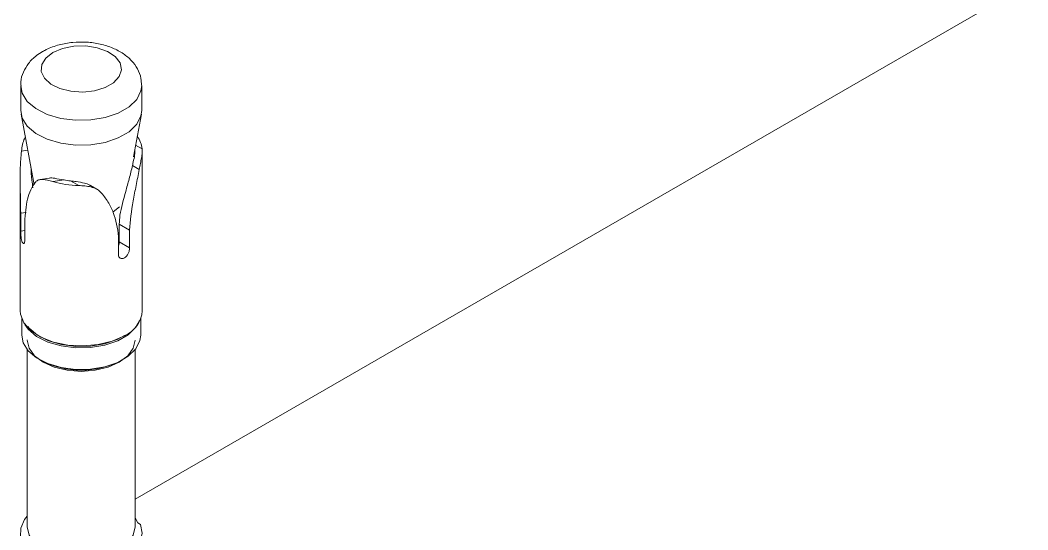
# Model space of a CAD drawing. Extents: x -976302 to -776254, y 5665 to 231437.
# Drawn here: x -787105.3 to -786606.8, y 80711.6 to 80964 of the extents above; entities that cross this region are included whole.
import ezdxf

# ---------------------------------------------------------------- set-up
doc = ezdxf.new("R2010")
doc.units = 0
doc.header["$LTSCALE"] = 1000
doc.header["$MEASUREMENT"] = 0

msp = doc.modelspace()

# ---------------------------------------------------------------- linework, layer by layer
at = {"linetype": 'Continuous', "lineweight": 15}
for p, q in [((-787048.47, 80726.86), (-786105.04, 81271.49)), ((-787048.47, 80726.86), (-786105.04, 81271.49)), ((-787105.08, 80931.62), (-787105.08, 80919.3)), ((-787105.08, 80931.62), (-787105.08, 80919.3)), ((-787045.19, 80919.3), (-787045.19, 80931.62)), ((-787045.19, 80919.3), (-787045.19, 80931.62)), ((-787104.9, 80917.43), (-787098.34, 80882.49)), ((-787104.9, 80917.43), (-787098.34, 80882.49)), ((-787049.35, 80896.26), (-787045.37, 80917.43)), ((-787049.35, 80896.26), (-787045.37, 80917.43)), ((-787044.97, 80900.19), (-787048.25, 80902.09)), ((-787044.97, 80900.19), (-787048.25, 80902.09)), ((-787104.7, 80899.05), (-787101.54, 80899.54)), ((-787104.7, 80899.05), (-787101.54, 80899.54)), ((-787044.94, 80820.07), (-787044.94, 80899.33)), ((-787044.94, 80820.07), (-787044.94, 80899.33)), ((-787049.78, 80891.96), (-787046.46, 80890.04)), ((-787049.78, 80891.96), (-787046.46, 80890.04)), ((-787105.33, 80885.02), (-787105.33, 80820.07)), ((-787105.33, 80885.02), (-787105.33, 80820.07)), ((-787091.02, 80885.71), (-787095.44, 80885.02)), ((-787091.02, 80885.71), (-787095.44, 80885.02)), ((-787089.14, 80884.03), (-787083.65, 80884.88)), ((-787089.14, 80884.03), (-787083.65, 80884.88)), ((-787080.41, 80884.38), (-787076.38, 80882.06)), ((-787080.41, 80884.38), (-787076.38, 80882.06)), ((-787067.37, 80880.25), (-787070.61, 80882.12)), ((-787067.37, 80880.25), (-787070.61, 80882.12)), ((-787102.43, 80868.75), (-787105.07, 80868.34)), ((-787102.43, 80868.75), (-787105.07, 80868.34)), ((-787105.07, 80859.54), (-787105.07, 80868.34)), ((-787105.07, 80859.54), (-787105.07, 80868.34)), ((-787103.02, 80863.92), (-787103.02, 80855.12)), ((-787103.02, 80863.92), (-787103.02, 80855.12)), ((-787056.3, 80862.97), (-787051.17, 80860.01)), ((-787056.3, 80854.17), (-787056.3, 80862.97)), ((-787056.3, 80862.97), (-787051.17, 80860.01)), ((-787056.3, 80854.17), (-787056.3, 80862.97)), ((-787103.02, 80859.86), (-787105.07, 80859.54)), ((-787103.02, 80859.86), (-787105.07, 80859.54)), ((-787051.17, 80860.01), (-787051.17, 80851.21)), ((-787051.17, 80860.01), (-787051.17, 80851.21)), ((-787056.77, 80847.97), (-787056.77, 80856.77)), ((-787056.77, 80847.97), (-787056.77, 80856.77)), ((-787056.3, 80854.17), (-787051.17, 80851.21)), ((-787056.3, 80854.17), (-787051.17, 80851.21)), ((-787104.57, 80816.19), (-787104.57, 80807.94)), ((-787104.57, 80816.19), (-787104.57, 80807.94)), ((-787045.7, 80807.94), (-787045.7, 80816.19)), ((-787045.7, 80807.94), (-787045.7, 80816.19)), ((-787101.81, 80800.75), (-787101.81, 80713.03)), ((-787101.81, 80800.75), (-787101.81, 80713.03)), ((-787048.47, 80713.03), (-787048.47, 80800.75)), ((-787048.47, 80713.03), (-787048.47, 80800.75)), ((-787095.96, 80795.93), (-787095.6, 80795.72)), ((-787095.96, 80795.93), (-787095.6, 80795.72)), ((-787054.67, 80795.72), (-787054.32, 80795.93)), ((-787054.67, 80795.72), (-787054.32, 80795.93)), ((-787048.47, 80717.51), (-787047.09, 80715.14)), ((-787048.47, 80717.51), (-787047.09, 80715.14)), ((-787047.09, 80715.14), (-787045.78, 80714.22)), ((-787047.09, 80715.14), (-787045.78, 80714.22))]:
    msp.add_line(p, q, dxfattribs=at)
at = {"linetype": 'Continuous', "lineweight": 15, "flags": 128}
for points in [[(-787089.19, 80947.96), (-787092.71, 80945.2), (-787094.67, 80941.98), (-787094.89, 80938.56), (-787093.36, 80935.25), (-787090.2, 80932.36), (-787085.71, 80930.13), (-787080.28, 80928.76), (-787074.39, 80928.38), (-787068.57, 80929.01), (-787063.33, 80930.61), (-787059.14, 80933.03), (-787056.37, 80936.05), (-787055.27, 80939.41), (-787055.94, 80942.81), (-787058.31, 80945.95), (-787062.17, 80948.54), (-787067.19, 80950.36), (-787072.91, 80951.25), (-787078.83, 80951.12), (-787084.42, 80949.99), (-787089.19, 80947.96)], [(-787089.19, 80947.96), (-787092.71, 80945.2), (-787094.67, 80941.98), (-787094.89, 80938.56), (-787093.36, 80935.25), (-787090.2, 80932.36), (-787085.71, 80930.13), (-787080.28, 80928.76), (-787074.39, 80928.38), (-787068.57, 80929.01), (-787063.33, 80930.61), (-787059.14, 80933.03), (-787056.37, 80936.05), (-787055.27, 80939.41), (-787055.94, 80942.81), (-787058.31, 80945.95), (-787062.17, 80948.54), (-787067.19, 80950.36), (-787072.91, 80951.25), (-787078.83, 80951.12), (-787084.42, 80949.99), (-787089.19, 80947.96)], [(-787105.08, 80931.68), (-787104.36, 80927.85), (-787101.81, 80923.78), (-787097.6, 80920.19), (-787091.97, 80917.33), (-787085.28, 80915.36), (-787077.95, 80914.42), (-787070.45, 80914.55), (-787063.25, 80915.76), (-787056.78, 80917.97), (-787051.48, 80921.03), (-787047.66, 80924.76), (-787045.56, 80928.92), (-787045.19, 80931.7)], [(-787105.08, 80931.68), (-787104.36, 80927.85), (-787101.81, 80923.78), (-787097.6, 80920.19), (-787091.97, 80917.33), (-787085.28, 80915.36), (-787077.95, 80914.42), (-787070.45, 80914.55), (-787063.25, 80915.76), (-787056.78, 80917.97), (-787051.48, 80921.03), (-787047.66, 80924.76), (-787045.56, 80928.92), (-787045.19, 80931.7)], [(-787105.08, 80919.3), (-787104.36, 80915.53), (-787101.81, 80911.45), (-787097.6, 80907.87), (-787091.97, 80905), (-787085.28, 80903.03), (-787077.95, 80902.09), (-787070.45, 80902.23), (-787063.25, 80903.43), (-787056.78, 80905.64), (-787051.48, 80908.7), (-787047.66, 80912.43), (-787045.56, 80916.59), (-787045.19, 80919.3)], [(-787105.08, 80919.3), (-787104.36, 80915.53), (-787101.81, 80911.45), (-787097.6, 80907.87), (-787091.97, 80905), (-787085.28, 80903.03), (-787077.95, 80902.09), (-787070.45, 80902.23), (-787063.25, 80903.43), (-787056.78, 80905.64), (-787051.48, 80908.7), (-787047.66, 80912.43), (-787045.56, 80916.59), (-787045.19, 80919.3)], [(-787059.57, 80869.02), (-787059.39, 80869.12), (-787056.12, 80871.52)], [(-787059.57, 80869.02), (-787059.39, 80869.12), (-787056.12, 80871.52)], [(-787053.79, 80807.74), (-787059.77, 80805.06), (-787066.71, 80803.33), (-787074.19, 80802.64), (-787081.72, 80803.05), (-787088.84, 80804.53), (-787095.1, 80806.99), (-787100.11, 80810.27), (-787103.54, 80814.16), (-787105.2, 80818.42), (-787105.33, 80820.07)], [(-787053.79, 80807.74), (-787059.77, 80805.06), (-787066.71, 80803.33), (-787074.19, 80802.64), (-787081.72, 80803.05), (-787088.84, 80804.53), (-787095.1, 80806.99), (-787100.11, 80810.27), (-787103.54, 80814.16), (-787105.2, 80818.42), (-787105.33, 80820.07)], [(-787103.03, 80813.2), (-787101.37, 80810.91), (-787097.22, 80807.39), (-787091.68, 80804.57), (-787085.11, 80802.64), (-787077.91, 80801.71), (-787070.53, 80801.84), (-787063.44, 80803.03), (-787057.09, 80805.2), (-787051.88, 80808.21), (-787048.12, 80811.88), (-787046.35, 80815.07)], [(-787103.03, 80813.2), (-787101.37, 80810.91), (-787097.22, 80807.39), (-787091.68, 80804.57), (-787085.11, 80802.64), (-787077.91, 80801.71), (-787070.53, 80801.84), (-787063.44, 80803.03), (-787057.09, 80805.2), (-787051.88, 80808.21), (-787048.12, 80811.88), (-787046.35, 80815.07)], [(-787101.61, 80812.3), (-787100.92, 80811.45), (-787096.84, 80807.99), (-787091.4, 80805.22), (-787084.94, 80803.32), (-787077.86, 80802.41), (-787070.61, 80802.54), (-787063.64, 80803.71), (-787057.4, 80805.84), (-787053.47, 80807.97)], [(-787101.61, 80812.3), (-787100.92, 80811.45), (-787096.84, 80807.99), (-787091.4, 80805.22), (-787084.94, 80803.32), (-787077.86, 80802.41), (-787070.61, 80802.54), (-787063.64, 80803.71), (-787057.4, 80805.84), (-787053.47, 80807.97)], [(-787104.57, 80807.94), (-787103.87, 80804.24), (-787101.37, 80800.23), (-787097.22, 80796.7), (-787091.68, 80793.89), (-787085.11, 80791.95), (-787077.91, 80791.02), (-787070.53, 80791.16), (-787063.44, 80792.35), (-787057.09, 80794.52), (-787051.88, 80797.53), (-787048.12, 80801.19), (-787046.06, 80805.29), (-787045.7, 80807.94)], [(-787104.57, 80807.94), (-787103.87, 80804.24), (-787101.37, 80800.23), (-787097.22, 80796.7), (-787091.68, 80793.89), (-787085.11, 80791.95), (-787077.91, 80791.02), (-787070.53, 80791.16), (-787063.44, 80792.35), (-787057.09, 80794.52), (-787051.88, 80797.53), (-787048.12, 80801.19), (-787046.06, 80805.29), (-787045.7, 80807.94)], [(-787101.81, 80805.61), (-787101.81, 80805.48), (-787100.9, 80801.49), (-787098.23, 80797.78), (-787094, 80794.59), (-787088.47, 80792.14), (-787082.04, 80790.61), (-787075.14, 80790.08), (-787068.23, 80790.61), (-787061.8, 80792.14), (-787056.28, 80794.59), (-787052.04, 80797.78), (-787049.37, 80801.49), (-787048.47, 80805.48), (-787048.47, 80805.48)], [(-787101.81, 80805.61), (-787101.81, 80805.48), (-787100.9, 80801.49), (-787098.23, 80797.78), (-787094, 80794.59), (-787088.47, 80792.14), (-787082.04, 80790.61), (-787075.14, 80790.08), (-787068.23, 80790.61), (-787061.8, 80792.14), (-787056.28, 80794.59), (-787052.04, 80797.78), (-787049.37, 80801.49), (-787048.47, 80805.48), (-787048.47, 80805.48)], [(-787101.81, 80718.32), (-787103.11, 80716.71), (-787105.05, 80712.5), (-787105.13, 80708.14), (-787103.32, 80703.9), (-787099.75, 80700.06), (-787094.64, 80696.84), (-787088.31, 80694.46), (-787081.15, 80693.07), (-787073.62, 80692.74), (-787066.18, 80693.5), (-787059.3, 80695.31), (-787053.41, 80698.04), (-787048.89, 80701.54), (-787046, 80705.57), (-787044.95, 80709.89), (-787045.78, 80714.22), (-787045.78, 80714.22)], [(-787101.81, 80718.32), (-787103.11, 80716.71), (-787105.05, 80712.5), (-787105.13, 80708.14), (-787103.32, 80703.9), (-787099.75, 80700.06), (-787094.64, 80696.84), (-787088.31, 80694.46), (-787081.15, 80693.07), (-787073.62, 80692.74), (-787066.18, 80693.5), (-787059.3, 80695.31), (-787053.41, 80698.04), (-787048.89, 80701.54), (-787046, 80705.57), (-787044.95, 80709.89), (-787045.78, 80714.22), (-787045.78, 80714.22)], [(-787101.81, 80713.03), (-787100.9, 80709.04), (-787098.23, 80705.33), (-787094, 80702.14), (-787088.47, 80699.69), (-787082.04, 80698.15), (-787075.14, 80697.63), (-787068.23, 80698.15), (-787061.8, 80699.69), (-787056.28, 80702.14), (-787052.04, 80705.33), (-787049.37, 80709.04), (-787048.47, 80713.03), (-787048.47, 80713.03)], [(-787101.81, 80713.03), (-787100.9, 80709.04), (-787098.23, 80705.33), (-787094, 80702.14), (-787088.47, 80699.69), (-787082.04, 80698.15), (-787075.14, 80697.63), (-787068.23, 80698.15), (-787061.8, 80699.69), (-787056.28, 80702.14), (-787052.04, 80705.33), (-787049.37, 80709.04), (-787048.47, 80713.03), (-787048.47, 80713.03)]]:
    msp.add_lwpolyline(points, dxfattribs=at)
at = {"linetype": 'Continuous', "lineweight": 15}
for centre, radius, start, end in [((-787056.86, 80899.07), 11.94, 5.3883, 37.9405), ((-787056.86, 80899.07), 11.94, 5.3883, 37.9405), ((-787075.43, 80930.43), 48.39, 253.541, 268.8729), ((-787075.43, 80930.43), 48.39, 253.541, 268.8729), ((-787075.44, 80927.2), 43.11, 259.0277, 263.3862), ((-787075.44, 80927.2), 43.11, 259.0277, 263.3862), ((-787059.44, 80821.13), 14.54, 292.8864, 355.7934), ((-787059.44, 80821.13), 14.54, 292.8864, 355.7934), ((-787075.14, 80834.49), 43.84, 242.1713, 297.8287), ((-787075.14, 80834.49), 43.84, 242.1713, 297.8287)]:
    msp.add_arc(centre, radius, start, end, dxfattribs=at)
for points, knots in [([(-787045.39, 80931.76), (-787045.39, 80932.91), (-787045.39, 80935.73), (-787047.16, 80939.96), (-787050.13, 80944.09), (-787054.26, 80947.57), (-787059.47, 80950.36), (-787065.65, 80952.31), (-787072.44, 80953.26), (-787079.42, 80953.14), (-787086.24, 80951.92), (-787091.12, 80950.15), (-787093.62, 80948.78), (-787094.22, 80948.46)], [0, 0, 0, 0, 0.060391, 0.149112, 0.237415, 0.330202, 0.430051, 0.535349, 0.641661, 0.748028, 0.855498, 0.965338, 1, 1, 1, 1]), ([(-787045.39, 80931.76), (-787045.39, 80932.91), (-787045.39, 80935.73), (-787047.16, 80939.96), (-787050.13, 80944.09), (-787054.26, 80947.57), (-787059.47, 80950.36), (-787065.65, 80952.31), (-787072.44, 80953.26), (-787079.42, 80953.14), (-787086.24, 80951.92), (-787091.12, 80950.15), (-787093.62, 80948.78), (-787094.22, 80948.46)], [0, 0, 0, 0, 0.060391, 0.149112, 0.237415, 0.330202, 0.430051, 0.535349, 0.641661, 0.748028, 0.855498, 0.965338, 1, 1, 1, 1]), ([(-787094.22, 80948.46), (-787095.27, 80947.8), (-787097.9, 80946.14), (-787101.3, 80942.78), (-787103.88, 80938.34), (-787105.13, 80934.5), (-787104.94, 80932.28), (-787104.89, 80931.7)], [0, 0, 0, 0, 0.1722903, 0.434053, 0.6789772, 0.9157469, 1, 1, 1, 1]), ([(-787094.22, 80948.46), (-787095.27, 80947.8), (-787097.9, 80946.14), (-787101.3, 80942.78), (-787103.88, 80938.34), (-787105.13, 80934.5), (-787104.94, 80932.28), (-787104.89, 80931.7)], [0, 0, 0, 0, 0.1722903, 0.434053, 0.6789772, 0.9157469, 1, 1, 1, 1]), ([(-787104.7, 80899.05), (-787104.53, 80900.17), (-787104.19, 80902.4), (-787103.52, 80904.78), (-787102.88, 80905.7), (-787102.74, 80905.9)], [0, 0, 0, 0, 0.439986, 0.878558, 1, 1, 1, 1]), ([(-787104.7, 80899.05), (-787104.53, 80900.17), (-787104.19, 80902.4), (-787103.52, 80904.78), (-787102.88, 80905.7), (-787102.74, 80905.9)], [0, 0, 0, 0, 0.439986, 0.878558, 1, 1, 1, 1]), ([(-787105.07, 80868.34), (-787105.12, 80873), (-787105.27, 80877.9), (-787105.34, 80885.62), (-787105.34, 80888.28), (-787105.17, 80893.64), (-787105.01, 80896.34), (-787104.7, 80899.05)], [0, 0, 0, 0, 0.5, 0.5, 0.75, 0.75, 1, 1, 1, 1]), ([(-787105.07, 80868.34), (-787105.12, 80873), (-787105.27, 80877.9), (-787105.34, 80885.62), (-787105.34, 80888.28), (-787105.17, 80893.64), (-787105.01, 80896.34), (-787104.7, 80899.05)], [0, 0, 0, 0, 0.5, 0.5, 0.75, 0.75, 1, 1, 1, 1]), ([(-787048.65, 80900), (-787048.6, 80899.73), (-787048.42, 80898.72), (-787048.82, 80896.32), (-787049.37, 80893.75), (-787049.71, 80892.29), (-787049.78, 80891.96)], [0, 0, 0, 0, 0.136376, 0.512614, 0.891424, 1, 1, 1, 1]), ([(-787048.65, 80900), (-787048.6, 80899.73), (-787048.42, 80898.72), (-787048.82, 80896.32), (-787049.37, 80893.75), (-787049.71, 80892.29), (-787049.78, 80891.96)], [0, 0, 0, 0, 0.136376, 0.512614, 0.891424, 1, 1, 1, 1]), ([(-787044.97, 80900.19), (-787044.93, 80899.59), (-787044.94, 80898.94), (-787045.06, 80897.5), (-787045.17, 80896.69), (-787045.48, 80894.96), (-787045.67, 80894.03), (-787046.07, 80892.07), (-787046.28, 80891.07), (-787046.46, 80890.04)], [0, 0, 0, 0, 0.25, 0.25, 0.5, 0.5, 0.75, 0.75, 1, 1, 1, 1]), ([(-787044.97, 80900.19), (-787044.93, 80899.59), (-787044.94, 80898.94), (-787045.06, 80897.5), (-787045.17, 80896.69), (-787045.48, 80894.96), (-787045.67, 80894.03), (-787046.07, 80892.07), (-787046.28, 80891.07), (-787046.46, 80890.04)], [0, 0, 0, 0, 0.25, 0.25, 0.5, 0.5, 0.75, 0.75, 1, 1, 1, 1]), ([(-787055.98, 80867.45), (-787055.21, 80871.22), (-787054.22, 80875.1), (-787052.58, 80881.2), (-787052, 80883.29), (-787050.85, 80887.58), (-787050.29, 80889.76), (-787049.78, 80891.96)], [0, 0, 0, 0, 0.5, 0.5, 0.75, 0.75, 1, 1, 1, 1]), ([(-787055.98, 80867.45), (-787055.21, 80871.22), (-787054.22, 80875.1), (-787052.58, 80881.2), (-787052, 80883.29), (-787050.85, 80887.58), (-787050.29, 80889.76), (-787049.78, 80891.96)], [0, 0, 0, 0, 0.5, 0.5, 0.75, 0.75, 1, 1, 1, 1]), ([(-787100.04, 80891.53), (-787099.9, 80889.24), (-787099.69, 80885.61), (-787099.22, 80882.26), (-787099.05, 80881.03)], [0, 0, 0, 0, 0.631126, 1, 1, 1, 1]), ([(-787100.04, 80891.53), (-787099.9, 80889.24), (-787099.69, 80885.61), (-787099.22, 80882.26), (-787099.05, 80881.03)], [0, 0, 0, 0, 0.631126, 1, 1, 1, 1]), ([(-787046.46, 80890.04), (-787046.94, 80887.36), (-787047.46, 80884.73), (-787048.48, 80879.54), (-787048.98, 80876.98), (-787050.31, 80869.41), (-787050.94, 80864.61), (-787051.17, 80860.01)], [0, 0, 0, 0, 0.25, 0.25, 0.5, 0.5, 1, 1, 1, 1]), ([(-787046.46, 80890.04), (-787046.94, 80887.36), (-787047.46, 80884.73), (-787048.48, 80879.54), (-787048.98, 80876.98), (-787050.31, 80869.41), (-787050.94, 80864.61), (-787051.17, 80860.01)], [0, 0, 0, 0, 0.25, 0.25, 0.5, 0.5, 1, 1, 1, 1]), ([(-787097.66, 80883.89), (-787098.68, 80882.7), (-787099.48, 80881.4), (-787100.79, 80878.54), (-787101.3, 80876.98), (-787102.5, 80871.94), (-787102.88, 80868.16), (-787103.02, 80863.92)], [0, 0, 0, 0, 0.25, 0.25, 0.5, 0.5, 1, 1, 1, 1]), ([(-787097.66, 80883.89), (-787098.68, 80882.7), (-787099.48, 80881.4), (-787100.79, 80878.54), (-787101.3, 80876.98), (-787102.5, 80871.94), (-787102.88, 80868.16), (-787103.02, 80863.92)], [0, 0, 0, 0, 0.25, 0.25, 0.5, 0.5, 1, 1, 1, 1]), ([(-787089.14, 80884.03), (-787090.06, 80884.31), (-787090.94, 80884.55), (-787092.63, 80884.92), (-787093.45, 80885.04), (-787094.93, 80885.11), (-787095.61, 80885.04), (-787096.78, 80884.66), (-787097.27, 80884.35), (-787097.66, 80883.89)], [0, 0, 0, 0, 0.25, 0.25, 0.5, 0.5, 0.75, 0.75, 1, 1, 1, 1]), ([(-787089.14, 80884.03), (-787090.06, 80884.31), (-787090.94, 80884.55), (-787092.63, 80884.92), (-787093.45, 80885.04), (-787094.93, 80885.11), (-787095.61, 80885.04), (-787096.78, 80884.66), (-787097.27, 80884.35), (-787097.66, 80883.89)], [0, 0, 0, 0, 0.25, 0.25, 0.5, 0.5, 0.75, 0.75, 1, 1, 1, 1]), ([(-787083.65, 80884.88), (-787085.2, 80885.16), (-787087.82, 80885.63), (-787090.3, 80885.96), (-787090.97, 80885.69), (-787091.01, 80885.67)], [0, 0, 0, 0, 0.5765377, 0.9704287, 1, 1, 1, 1]), ([(-787083.65, 80884.88), (-787085.2, 80885.16), (-787087.82, 80885.63), (-787090.3, 80885.96), (-787090.97, 80885.69), (-787091.01, 80885.67)], [0, 0, 0, 0, 0.5765377, 0.9704287, 1, 1, 1, 1]), ([(-787070.64, 80882.08), (-787070.74, 80882.16), (-787071.47, 80882.73), (-787073.88, 80883.4), (-787077.15, 80884.01), (-787079.46, 80884.27), (-787080.41, 80884.38)], [0, 0, 0, 0, 0.046947, 0.335069, 0.72944, 1, 1, 1, 1]), ([(-787070.64, 80882.08), (-787070.74, 80882.16), (-787071.47, 80882.73), (-787073.88, 80883.4), (-787077.15, 80884.01), (-787079.46, 80884.27), (-787080.41, 80884.38)], [0, 0, 0, 0, 0.046947, 0.335069, 0.72944, 1, 1, 1, 1]), ([(-787065.69, 80878.94), (-787066.24, 80879.55), (-787066.92, 80880.04), (-787068.51, 80880.85), (-787069.39, 80881.15), (-787071.29, 80881.62), (-787072.29, 80881.77), (-787074.31, 80881.98), (-787075.35, 80882.03), (-787076.38, 80882.06)], [0, 0, 0, 0, 0.25, 0.25, 0.5, 0.5, 0.75, 0.75, 1, 1, 1, 1]), ([(-787065.69, 80878.94), (-787066.24, 80879.55), (-787066.92, 80880.04), (-787068.51, 80880.85), (-787069.39, 80881.15), (-787071.29, 80881.62), (-787072.29, 80881.77), (-787074.31, 80881.98), (-787075.35, 80882.03), (-787076.38, 80882.06)], [0, 0, 0, 0, 0.25, 0.25, 0.5, 0.5, 0.75, 0.75, 1, 1, 1, 1]), ([(-787056.77, 80856.77), (-787057.08, 80861.08), (-787057.88, 80865.03), (-787060.01, 80870.55), (-787060.88, 80872.33), (-787063, 80875.75), (-787064.23, 80877.37), (-787065.69, 80878.94)], [0, 0, 0, 0, 0.5, 0.5, 0.75, 0.75, 1, 1, 1, 1]), ([(-787056.77, 80856.77), (-787057.08, 80861.08), (-787057.88, 80865.03), (-787060.01, 80870.55), (-787060.88, 80872.33), (-787063, 80875.75), (-787064.23, 80877.37), (-787065.69, 80878.94)], [0, 0, 0, 0, 0.5, 0.5, 0.75, 0.75, 1, 1, 1, 1]), ([(-787103.02, 80855.12), (-787103.02, 80854.7), (-787103.06, 80854.33), (-787103.21, 80853.76), (-787103.32, 80853.56), (-787103.7, 80853.27), (-787104.03, 80853.48), (-787104.43, 80854.35), (-787104.56, 80854.72), (-787104.76, 80855.59), (-787104.84, 80856.07), (-787105.02, 80857.61), (-787105.07, 80858.69), (-787105.07, 80859.54)], [0, 0, 0, 0, 0.125, 0.125, 0.25, 0.25, 0.5, 0.5, 0.625, 0.625, 0.75, 0.75, 1, 1, 1, 1]), ([(-787103.02, 80855.12), (-787103.02, 80854.7), (-787103.06, 80854.33), (-787103.21, 80853.76), (-787103.32, 80853.56), (-787103.7, 80853.27), (-787104.03, 80853.48), (-787104.43, 80854.35), (-787104.56, 80854.72), (-787104.76, 80855.59), (-787104.84, 80856.07), (-787105.02, 80857.61), (-787105.07, 80858.69), (-787105.07, 80859.54)], [0, 0, 0, 0, 0.125, 0.125, 0.25, 0.25, 0.5, 0.5, 0.625, 0.625, 0.75, 0.75, 1, 1, 1, 1]), ([(-787056.77, 80851.93), (-787056.69, 80852.13), (-787056.44, 80852.75), (-787056.32, 80853.53), (-787056.3, 80854.04), (-787056.3, 80854.17)], [0, 0, 0, 0, 0.266132, 0.808066, 1, 1, 1, 1]), ([(-787056.77, 80851.93), (-787056.69, 80852.13), (-787056.44, 80852.75), (-787056.32, 80853.53), (-787056.3, 80854.04), (-787056.3, 80854.17)], [0, 0, 0, 0, 0.266132, 0.808066, 1, 1, 1, 1]), ([(-787051.17, 80851.21), (-787051.17, 80850.78), (-787051.23, 80850.31), (-787051.48, 80849.34), (-787051.66, 80848.85), (-787052.37, 80847.47), (-787053.05, 80846.67), (-787054.15, 80846.04), (-787054.53, 80845.91), (-787055.24, 80845.86), (-787055.57, 80845.94), (-787056.43, 80846.43), (-787056.77, 80847.11), (-787056.77, 80847.97)], [0, 0, 0, 0, 0.125, 0.125, 0.25, 0.25, 0.5, 0.5, 0.625, 0.625, 0.75, 0.75, 1, 1, 1, 1]), ([(-787051.17, 80851.21), (-787051.17, 80850.78), (-787051.23, 80850.31), (-787051.48, 80849.34), (-787051.66, 80848.85), (-787052.37, 80847.47), (-787053.05, 80846.67), (-787054.15, 80846.04), (-787054.53, 80845.91), (-787055.24, 80845.86), (-787055.57, 80845.94), (-787056.43, 80846.43), (-787056.77, 80847.11), (-787056.77, 80847.97)], [0, 0, 0, 0, 0.125, 0.125, 0.25, 0.25, 0.5, 0.5, 0.625, 0.625, 0.75, 0.75, 1, 1, 1, 1])]:
    msp.add_open_spline(points, degree=3, knots=knots, dxfattribs=at)
msp.add_open_spline([(-787056.3, 80862.97), (-787056.23, 80864.43), (-787056.12, 80865.93), (-787055.98, 80867.45)], degree=3, dxfattribs=at)
msp.add_open_spline([(-787056.3, 80862.97), (-787056.23, 80864.43), (-787056.12, 80865.93), (-787055.98, 80867.45)], degree=3, dxfattribs=at)

doc.saveas('drawing.dxf')
